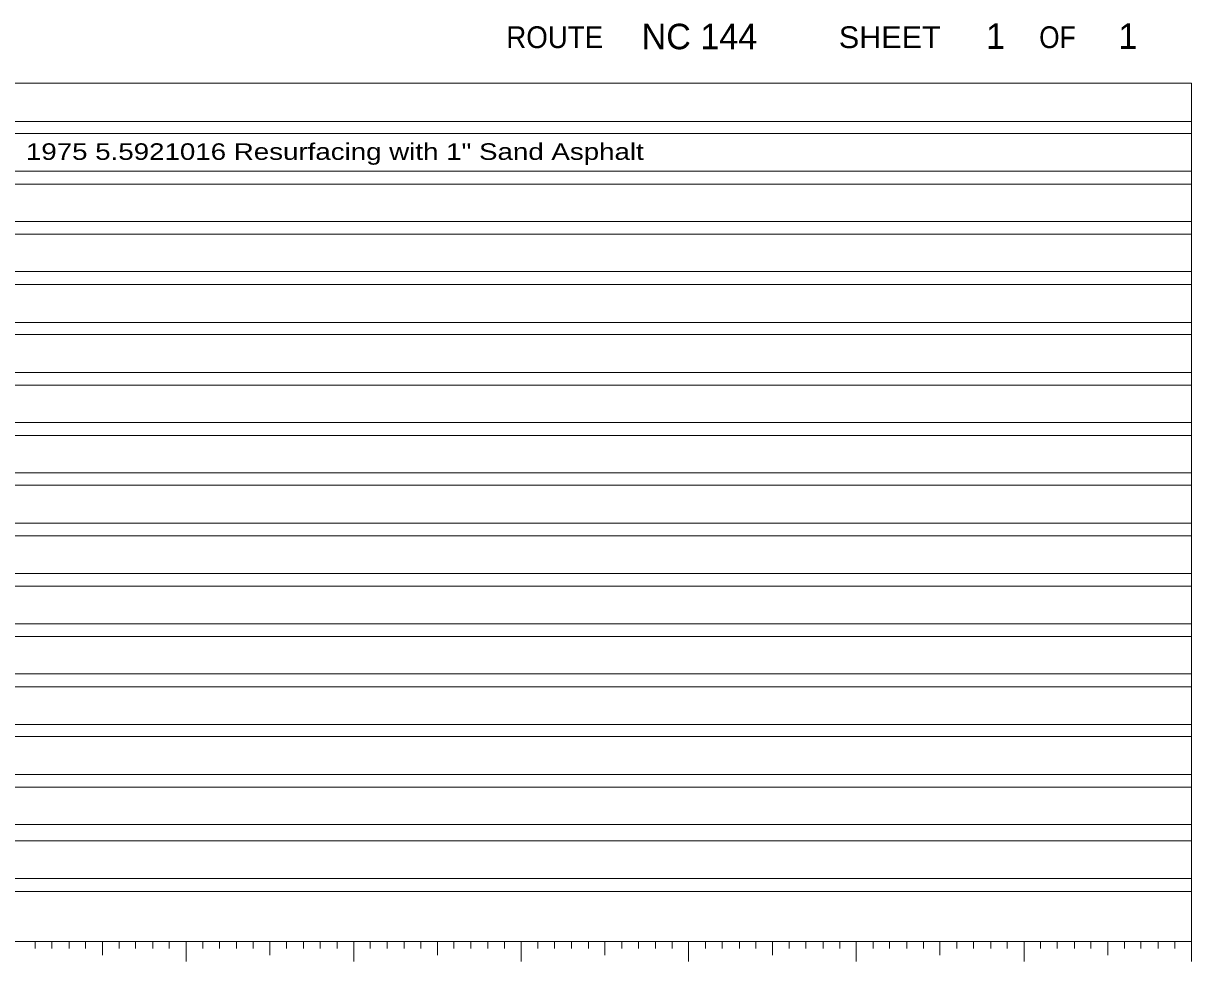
# Model space of a CAD drawing. Extents: x -6.9 to 14.9, y -10.9 to 5.7.
# Drawn here: x 7.8 to 14.85, y 0 to 5.66 of the extents above; entities that cross this region are included whole.
import ezdxf
from ezdxf.enums import TextEntityAlignment as Align

# ---------------------------------------------------------------- set-up
doc = ezdxf.new("R2010")
doc.units = 0
doc.header["$LTSCALE"] = 0.04
doc.layers.add('1', color=7, linetype='Continuous', lineweight=13)

msp = doc.modelspace()

# ---------------------------------------------------------------- linework, layer by layer
at = {"layer": '1'}
for p, q in [((-6.921, 5.3), (14.851, 5.3)), ((14.851, 0.118), (14.851, 5.3)), ((-5.382, 5.069), (14.851, 5.069)), ((-6.921, 4.997), (14.851, 4.997)), ((-5.382, 4.768), (14.851, 4.768)), ((-6.396, 4.69), (14.851, 4.69)), ((-5.382, 4.464), (14.851, 4.464)), ((-6.396, 4.389), (14.851, 4.389)), ((-5.382, 4.163), (14.851, 4.163)), ((-6.396, 4.085), (14.851, 4.085)), ((-5.382, 3.856), (14.851, 3.856)), ((-6.396, 3.783), (14.851, 3.783)), ((-5.382, 3.553), (14.851, 3.553)), ((-6.396, 3.477), (14.851, 3.477)), ((-5.382, 3.251), (14.851, 3.251)), ((-6.396, 3.173), (14.851, 3.173)), ((-5.382, 2.947), (14.851, 2.947)), ((-6.396, 2.872), (14.851, 2.872)), ((-5.382, 2.643), (14.851, 2.643)), ((-6.396, 2.568), (14.851, 2.568)), ((-5.382, 2.34), (14.851, 2.34)), ((-6.396, 2.264), (14.851, 2.264)), ((-5.382, 2.036), (14.851, 2.036)), ((-6.396, 1.96), (14.851, 1.96)), ((-5.382, 1.734), (14.851, 1.734)), ((-6.396, 1.656), (14.851, 1.656)), ((-5.382, 1.428), (14.851, 1.428)), ((-6.396, 1.355), (14.851, 1.355)), ((-5.382, 1.126), (14.851, 1.126)), ((-6.396, 1.049), (14.851, 1.049)), ((-5.382, 0.825), (14.851, 0.825)), ((-6.921, 0.725), (14.851, 0.725)), ((-5.382, 0.497), (14.851, 0.497)), ((7.869, 0.076), (7.869, 0.118)), ((7.969, 0.076), (7.969, 0.118)), ((8.073, 0.076), (8.073, 0.118)), ((8.173, 0.076), (8.173, 0.118)), ((8.275, 0.035), (8.275, 0.118)), ((8.375, 0.076), (8.375, 0.118)), ((8.474, 0.076), (8.474, 0.118)), ((8.579, 0.076), (8.579, 0.118)), ((8.678, 0.076), (8.678, 0.118)), ((8.781, -0.004), (8.781, 0.118)), ((8.88, 0.076), (8.88, 0.118)), ((8.982, 0.076), (8.982, 0.118)), ((9.084, 0.076), (9.084, 0.118)), ((9.184, 0.076), (9.184, 0.118)), ((9.286, 0.035), (9.286, 0.118)), ((9.386, 0.076), (9.386, 0.118)), ((9.488, 0.076), (9.488, 0.118)), ((9.59, 0.076), (9.59, 0.118)), ((9.692, 0.076), (9.692, 0.118)), ((9.792, -0.004), (9.792, 0.118)), ((9.892, 0.076), (9.892, 0.118)), ((9.994, 0.076), (9.994, 0.118)), ((10.096, 0.076), (10.096, 0.118)), ((10.198, 0.076), (10.198, 0.118)), ((10.297, 0.035), (10.297, 0.118)), ((10.397, 0.076), (10.397, 0.118)), ((10.499, 0.076), (10.499, 0.118)), ((10.601, 0.076), (10.601, 0.118)), ((10.703, 0.076), (10.703, 0.118)), ((10.803, -0.004), (10.803, 0.118)), ((10.903, 0.076), (10.903, 0.118)), ((11.005, 0.076), (11.005, 0.118)), ((11.107, 0.076), (11.107, 0.118)), ((11.209, 0.076), (11.209, 0.118)), ((11.309, 0.035), (11.309, 0.118)), ((11.411, 0.076), (11.411, 0.118)), ((11.511, 0.076), (11.511, 0.118)), ((11.613, 0.076), (11.613, 0.118)), ((11.715, 0.076), (11.715, 0.118)), ((11.814, -0.004), (11.814, 0.118)), ((11.916, 0.076), (11.916, 0.118)), ((12.016, 0.076), (12.016, 0.118)), ((12.121, 0.076), (12.121, 0.118)), ((12.22, 0.076), (12.22, 0.118)), ((12.32, 0.035), (12.32, 0.118)), ((12.422, 0.076), (12.422, 0.118)), ((12.522, 0.076), (12.522, 0.118)), ((12.626, 0.076), (12.626, 0.118)), ((12.726, 0.076), (12.726, 0.118)), ((12.826, -0.004), (12.826, 0.118)), ((12.928, 0.076), (12.928, 0.118)), ((13.027, 0.076), (13.027, 0.118)), ((13.132, 0.076), (13.132, 0.118)), ((13.232, 0.076), (13.232, 0.118)), ((13.331, 0.035), (13.331, 0.118)), ((13.433, 0.076), (13.433, 0.118)), ((13.533, 0.076), (13.533, 0.118)), ((13.638, 0.076), (13.638, 0.118)), ((13.737, 0.076), (13.737, 0.118)), ((13.839, -0.004), (13.839, 0.118)), ((13.939, 0.076), (13.939, 0.118)), ((14.039, 0.076), (14.039, 0.118)), ((14.143, 0.076), (14.143, 0.118)), ((14.243, 0.076), (14.243, 0.118)), ((14.345, 0.035), (14.345, 0.118)), ((14.445, 0.076), (14.445, 0.118)), ((14.544, 0.076), (14.544, 0.118)), ((14.649, 0.076), (14.649, 0.118)), ((14.749, 0.076), (14.749, 0.118)), ((14.851, -0.004), (14.851, 0.118))]:
    msp.add_line(p, q, dxfattribs=at)
for points in [[(-6.921, 0.419), (-5.382, 0.419), (14.851, 0.419)], [(-6.921, 0.118), (-5.382, 0.118), (14.851, 0.118)]]:
    msp.add_lwpolyline(points, dxfattribs=at)

# ---------------------------------------------------------------- texts
for s, height, width, p in [('ROUTE', 0.1315, 0.95, (11.0055, 5.512)), ('SHEET', 0.1315, 1.05, (13.0285, 5.512)), ('OF', 0.1315, 0.9, (14.0405, 5.512)), ('1975 5.5921016 Resurfacing with 1" Sand Asphalt', 0.1, 1.25, (9.678, 4.837))]:
    msp.add_text(s, height=height, dxfattribs=dict(at, width=width)).set_placement(p, align=Align.CENTER)
msp.add_text('NC 144', height=0.154, dxfattribs=at).set_placement((11.53, 5.505))
for p in [(13.6668, 5.507), (14.4658, 5.507)]:
    msp.add_text('1', height=0.154, dxfattribs=at).set_placement(p, align=Align.CENTER)

doc.saveas('drawing.dxf')
